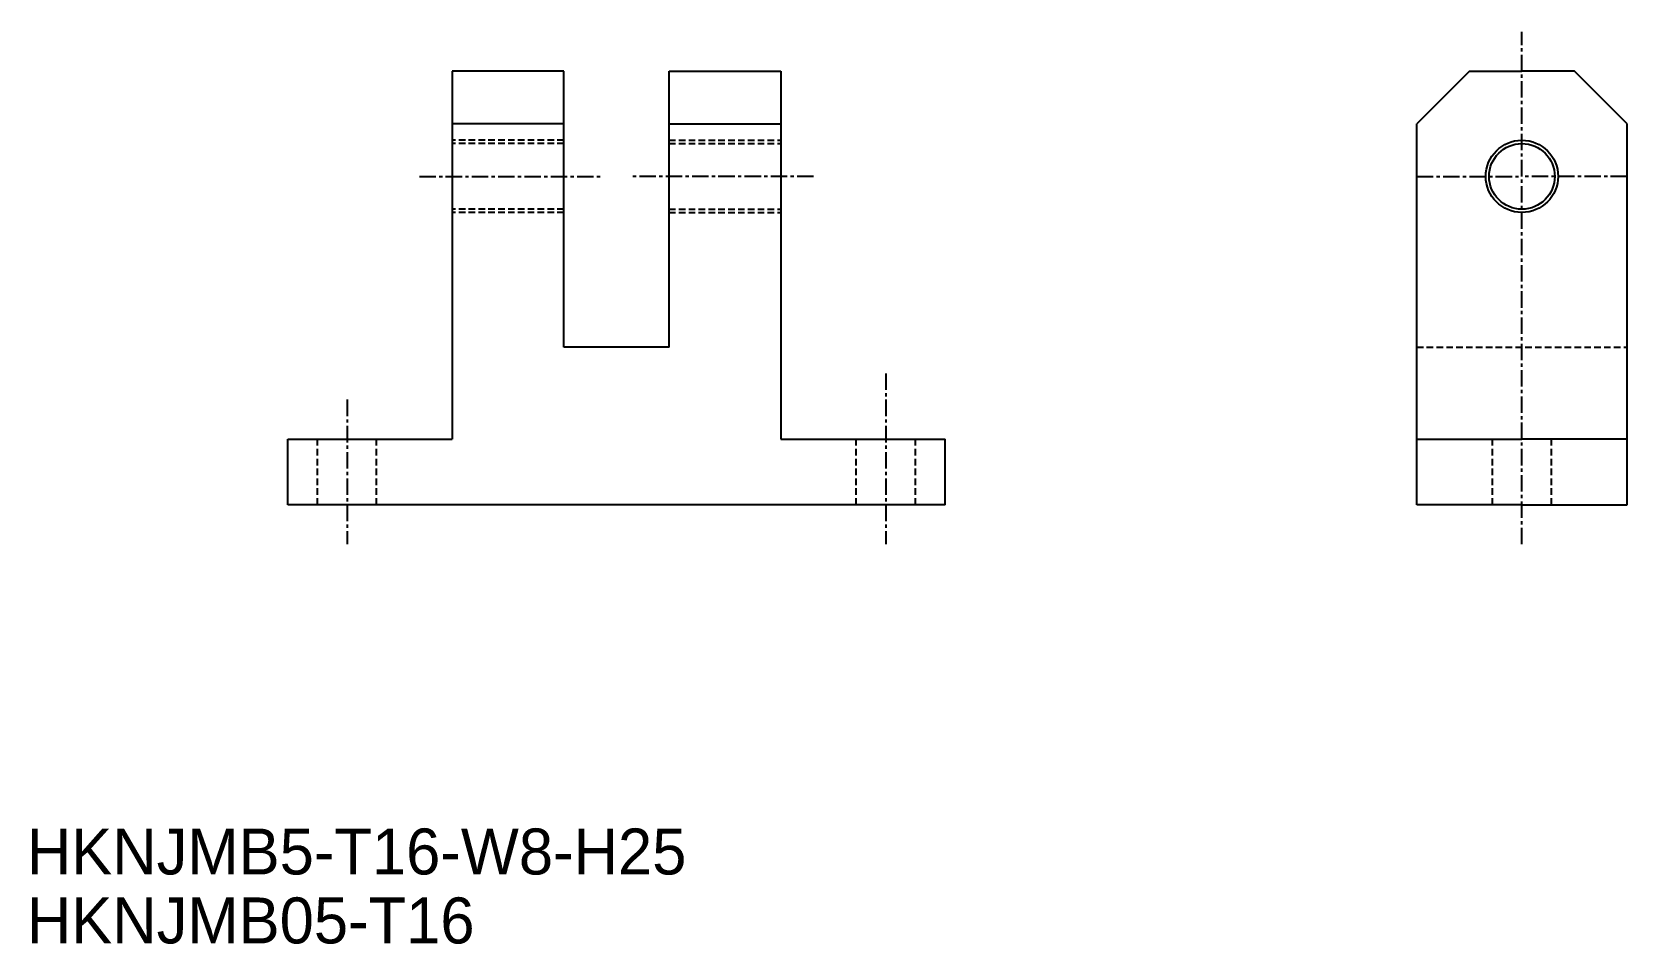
# Model space of a CAD drawing. Extents: x 1 to 122, y 1 to 70.
import ezdxf

# ---------------------------------------------------------------- set-up
doc = ezdxf.new("R2010")
doc.units = 0
doc.linetypes.add('CENTER', pattern=[2, 1.25, -0.25, 0.25, -0.25])
doc.linetypes.add('DASHED', pattern=[0.75, 0.5, -0.25])
doc.layers.get('0').update_dxf_attribs({"linetype": 'CONTINUOUS'})
doc.layers.add('CENTER', color=1, linetype='CENTER')

msp = doc.modelspace()

# ---------------------------------------------------------------- linework, layer by layer
at = {"color": 7, "linetype": 'CONTINUOUS'}
for p, q in [((32.82, 67.33), (32.82, 39.33)), ((41.32, 67.33), (32.82, 67.33)), ((41.32, 46.33), (41.32, 67.33)), ((49.32, 46.33), (49.32, 67.33)), ((49.32, 67.33), (57.82, 67.33)), ((57.82, 67.33), (57.82, 39.33)), ((110.22, 67.33), (106.22, 63.33)), ((110.22, 67.33), (114.22, 67.33)), ((118.22, 67.33), (114.22, 67.33)), ((122.22, 63.33), (118.22, 67.33)), ((41.32, 63.33), (32.82, 63.33)), ((49.32, 63.33), (57.82, 63.33)), ((106.22, 34.33), (106.22, 63.33)), ((122.22, 34.33), (122.22, 63.33)), ((49.32, 46.33), (41.32, 46.33)), ((20.32, 34.33), (20.32, 39.33)), ((20.32, 39.33), (32.82, 39.33)), ((57.82, 39.33), (70.32, 39.33)), ((70.32, 34.33), (70.32, 39.33)), ((106.22, 39.33), (114.22, 39.33)), ((122.22, 39.33), (114.22, 39.33)), ((70.32, 34.33), (20.32, 34.33)), ((114.22, 34.33), (106.22, 34.33)), ((114.22, 34.33), (122.22, 34.33))]:
    msp.add_line(p, q, dxfattribs=at)
at = {"color": 3, "linetype": 'DASHED'}
for p, q in [((41.32, 62.08), (32.82, 62.08)), ((49.32, 62.08), (57.82, 62.08)), ((41.32, 61.83), (32.82, 61.83)), ((49.32, 61.83), (57.82, 61.83)), ((41.32, 56.83), (32.82, 56.83)), ((41.32, 56.58), (32.82, 56.58)), ((49.32, 56.83), (57.82, 56.83)), ((49.32, 56.58), (57.82, 56.58)), ((106.22, 46.33), (122.22, 46.33)), ((22.57, 34.33), (22.57, 39.33)), ((27.07, 34.33), (27.07, 39.33)), ((63.57, 34.33), (63.57, 39.33)), ((68.07, 34.33), (68.07, 39.33)), ((111.97, 34.33), (111.97, 39.33)), ((116.47, 34.33), (116.47, 39.33))]:
    msp.add_line(p, q, dxfattribs=at)
at = {"color": 7, "linetype": 'CONTINUOUS'}
for radius in [2.75, 2.5]:
    msp.add_circle((114.22, 59.33), radius, dxfattribs=at)
at = {"layer": 'CENTER', "color": 1, "linetype": 'CENTER'}
for p, q in [((114.22, 31.33), (114.22, 70.33)), ((30.32, 59.33), (44.32, 59.33)), ((60.32, 59.33), (46.32, 59.33)), ((106.22, 59.33), (114.22, 59.33)), ((122.22, 59.33), (114.22, 59.33)), ((65.82, 44.33), (65.82, 31.33)), ((24.82, 42.33), (24.82, 31.33))]:
    msp.add_line(p, q, dxfattribs=at)

# ---------------------------------------------------------------- texts
at = {"color": 7, "linetype": 'CONTINUOUS'}
for s, p in [('HKNJMB5-T16-W8-H25', (0.45, 6.18)), ('HKNJMB05-T16', (0.45, 0.93))]:
    msp.add_text(s, height=3.5, dxfattribs=at).set_placement(p)

doc.saveas('drawing.dxf')
